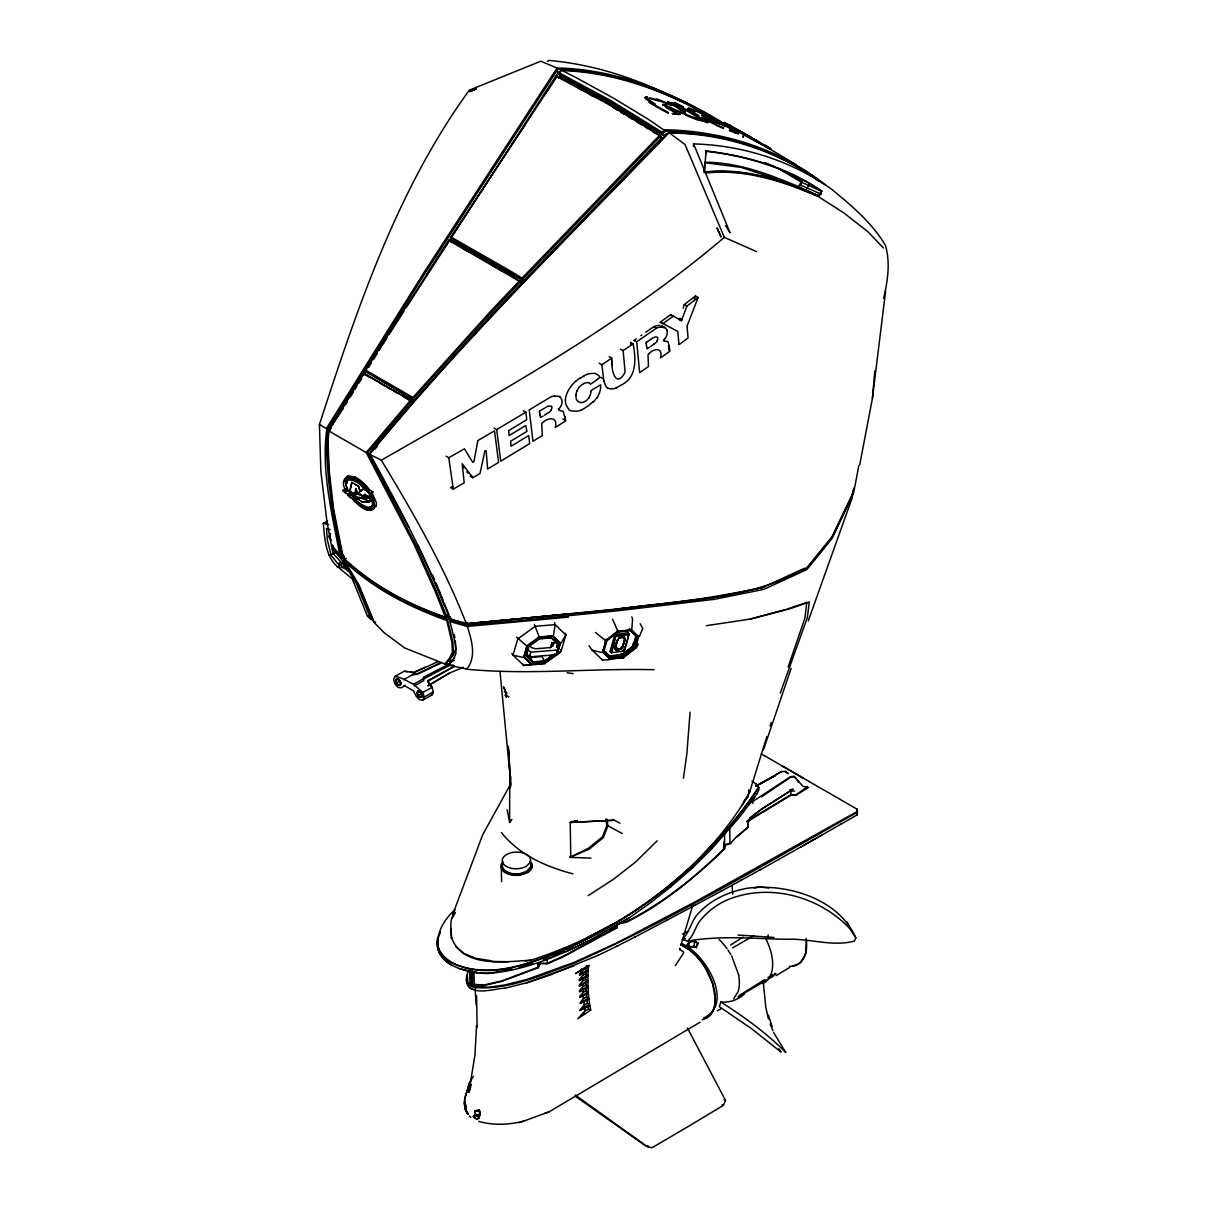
<?xml version="1.0" encoding="UTF-8"?>
<svg xmlns="http://www.w3.org/2000/svg" width="1208" height="1208" viewBox="0 0 1208 1208"><rect width="100%" height="100%" fill="white"/><g stroke="black" fill="none" stroke-linecap="round" stroke-linejoin="round"><path stroke-width="1.5" d="M582.588 977.891L582.558 981.032L579.206 985.23L587.888 980.82L587.918 976.185L585.82 975.943L585.789 979.386L587.888 980.82M789.821 789.655L792.629 789.473L761.176 809.405L749.881 818.043L747.752 822.784L747.737 826.574M413.317 672.947L437.779 661.697L436.179 662.407M427.828 681.327L454.57 666.333M747.707 827.133L747.737 823.041L750.062 817.922L761.493 809.164L793.112 789.02M327.579 521.086L323.291 523.306C324.71 538.572 325.345 555.695 337.394 566.779L339.614 567.503M587.934 975.249L585.865 973.784L585.971 970.492L588.1 970.824L587.934 975.249L579.236 979.673L582.634 975.415L582.739 972.425M840.889 824.218L857.333 814.796L856.804 809.028L856.865 812.365M857.333 814.796L857.348 809.315L809.043 781.47M565.389 400.226L565.48 398.716A17.063 13.726 -36.5 0 1 566.054 395.816L566.869 393.627A28.343 22.786 -36.6 0 1 576.156 380.852M476.541 1025.819L474.955 1054.916L468.9 1092.379L470.803 1087.125M509.791 771.338L509.595 822.512L507.179 809.753M730.78 843.109L724.996 845.328L724.558 849.043C695.053 877.446 663.237 903.871 626.363 922.263L618.149 923.924L616.895 924.89L616.941 927.91L563.909 956.479L547.451 963.803L540.384 963.652L538.209 967.729L501.864 981.364L483.729 985.547L474.397 984.777L472.615 985.683L472.464 971.066M510.259 787.858L510.803 776.714M690.07 712.176L686.884 753.49L683.456 778.133M467.194 975.143L467.964 982.255L472.615 985.683M706.106 150.985L704.279 172.502C743.101 168.063 781.274 179.871 816.502 195.183L818.677 196.104L820.927 194.05L821.848 191.015C787.601 167.625 747.012 155.666 706.106 150.985L705.714 153.839M586.409 965.615L588.583 966.219L588.16 969.903L579.462 974.327L582.89 969.767M475.167 1114.018L474.865 1111.028L475.137 1114.123L479.893 1115.528L479.365 1110.318C472.524 1108.974 474.125 1116.645 479.893 1115.528M328.108 438.61L328.621 430.833L364.016 373.091L412.925 402.083L370.554 451.747M464.385 1103.146L464.748 1097.891L470.546 1080.979M329.98 430.425L330.177 427.934L343.57 407.957M467.058 623.751L467.043 622.935M464.567 1100.337L468.946 1083.576L473.385 1076.358M631.814 629.111L632.584 618.798L631.784 616.911M562.898 418.919L565.525 420.399A4.243 3.413 -37.2 0 0 565.45 419.976L565.057 419.055M575.959 395.107L576.05 397.9A8.003 6.402 -37.4 0 0 581.939 402.641M693.437 146.44L693.619 143.933C742.588 145.126 791.859 160.86 831.844 189.399C851.806 205.813 871.98 222.801 885.373 245.239C890.568 262.71 887.654 280.966 883.637 298.361M821.848 191.015L818.435 195.545C782.603 179.886 743.811 167.429 704.249 171.974L705.064 162.204C736.94 162.34 767.563 173.559 796.631 185.821L818.677 196.104M859.719 464.823L872.418 398.429L885.585 291.128M872.418 398.429L874.788 370.886M508.341 746.544L509.036 755.438L508.055 746.257M669.202 350.109L668.568 345.503M370.252 497.454L370.871 493.483L372.638 491.686M369.633 497.379L369.15 497.213A10.555 5.814 80.7 0 0 368.787 497.152L365.163 497.122L368.168 497.092A18.362 9.785 87.2 0 1 368.591 497.122L368.727 497.137A10.555 5.814 80.7 0 1 369.104 497.213C370.161 498.602 374.571 485.344 371.973 495.884M767.76 938.571L768.152 934.856M467.647 1113.429L465.291 1109.578C464.536 1106.15 471.407 1121.235 465.956 1110.545M467.843 1113.247L468.1 1114.018M365.586 494.706L365.118 496.956L365.541 494.857M680.164 950.168L679.893 948.295M355.182 493.438C356.3 480.225 355.529 498.693 359.425 491.852M345.277 479.485L347.678 475.756L355.092 477.084M374.51 506.409C370.509 516.556 357.145 504.098 352.827 499.357C357.538 503.615 365.918 513.37 373.559 509.127C376.685 507.33 371.898 493.151 370.781 498.164C376.307 504.687 369.089 512.328 362.687 506.122M372.562 504.763C372.457 509.308 366.719 508.628 364.031 506.847M347.134 479.938L347.194 483.125M365.133 496.805L366.96 495.371M523.774 656.533L527.186 646.023L539.221 637.311L553.038 636.193L560.452 643.336L557.13 654.54L545.05 663.268L531.278 664.385L531.097 663.585M371.022 498.587L371.128 496.548L374.495 505.216M653.996 669.715C592.026 668.145 530.01 675.076 468.115 669.353L448.47 665.064L453.272 659.644L456.005 653.256L455.235 643.23L450.01 621.561L451.43 618.722M553.475 635.317L555.167 624.672L554.517 622.739M369.739 500.505C368.153 502.619 374.329 494.978 370.539 496.08M355.741 489.663L356.224 489.391M746.604 821.395L791.014 794.622L795.981 794.804L807.367 786.831M852.878 492.139L852.168 495.839L831.557 539.115L806.884 569.557L763.818 589.353L714.457 599.319L617.001 610.84L516.933 620.852L466.952 625.155L450.206 620.353M853.648 488.123L852.591 493.649L831.98 536.775L807.216 567.292M858.828 465.609L853.558 493.272L832.871 536.458L808.001 567.05C750.123 600.708 681.493 600.165 616.971 609.074M366.401 497.847L368.244 497.756A23.918 12.125 -86.3 0 1 368.697 497.771L370.192 498.149L372.034 496.473M355.046 493.679L352.736 493.091A7.656 4.424 60 0 1 352.298 492.849L349.912 491.037L351.664 482.369L358.61 486.386L360.075 491.173M697.454 109.415C654.57 87.127 606.582 69.717 557.824 69.188L425.276 272.917L327.428 429.172L326.22 448.123L328.546 480.029L332.004 508.055L340.867 555.906L331.536 546.001L327.006 522.052L320.875 471.649L319.441 424.476C357.145 308.568 397.024 189.596 469.338 90.147L540.776 61.215L557.024 68.01C612.788 68.977 667.767 89.83 714.985 118.746M349.958 490.78L351.936 482.536M468.9 1092.379L470.939 1084.255L469.67 1089.269M766.823 736.563L749.609 792.191L741.863 805.645M591.014 391.362L591.059 391.241A11.265 8.985 -38.2 0 0 590.878 392.041L590.803 392.57A13.484 10.721 -38.9 0 1 590.591 393.687A14.224 11.355 -38.6 0 1 588.643 398.127M624.234 636.978L625.049 639.077L623.917 643.804L621.108 649.149L615.657 649.813L615.008 647.745L616.563 642.248M623.071 651.308L624.279 650.81L629.111 634.14L628.024 632.735L614.842 634.713L610.1 651.323L611.203 652.728L623.766 651.188L622.452 650.176M628.779 635.015L628.024 632.735M616.518 642.354L619.085 637.824L621.909 636.842L624.521 637.19L624.611 641.357M617.53 640.029L615.34 647.669L616.005 649.421L618.239 649.723L622.467 646.884L624.642 639.274L623.932 637.205M605.087 642.671L606.084 639.168M637.975 636.314L635.046 648.047L623.388 657.167L610.115 658.783L603.003 651.973L606.205 640.693L617.862 631.588L617.379 630.803M603.834 651.459L606.914 640.723L617.937 632.116L630.425 630.606L637.129 637.024L634.23 647.745L623.177 656.382L610.599 657.922L602.988 649.874L609.738 656.035L622.105 654.51L632.962 646.023L635.952 635.514L629.323 629.172M624.415 641.282L622.86 646.778L620.987 648.998L615.702 649.647L614.313 647.397L616.76 647.73M624.566 646.658L623.66 651.233M627.586 636.057L628.432 633.052M627.888 638.443L624.279 650.81M602.988 649.874L609.693 656.306L622.211 654.781L633.188 646.189C637.16 634.275 639.621 638.126 630.531 630.576M634.638 647.835L637.779 635.997M617.197 640.044L614.932 647.865L615.657 649.813M467.028 1112.402L467.949 1114.108L465.035 1108.808M611.686 652.697L615.884 636.193L628.9 634.608M781.938 181.079L797.763 187.512L800.466 185.005L801.599 181.094L784.445 170.826M558.262 645.268L556.888 654.661L552.494 655.023L529.3 656.91L530.689 652.184L526.054 647.881M550.365 647.79L551.754 643.064L556.888 642.656M523.91 656.759L527.171 645.691L539.1 637.069L552.705 635.967L560.135 643.26L556.873 654.343L544.944 662.966L531.339 664.053L523.91 656.759L531.46 663.796M524.257 656.835L527.473 645.918M553.249 654.585L544.431 660.957L532.698 661.909L526.386 655.823L529.074 646.386L539.538 638.821L551.467 637.854L557.885 644.045L556.933 647.277M553.732 644.347L555.136 639.576M556.601 647.156L557.537 643.97L555.891 640.965M556.631 654.223L559.893 642.792M692.909 904.837L680.98 944.958M465.654 1108.642C463.434 1103.448 465.171 1099.506 465.11 1107.645C465.291 1112.296 462.966 1093.844 465.85 1105.939L465.593 1108.763L464.808 1101.907M770.085 726.008L771.172 722.49M451.852 918.533L455.295 912.538M338.874 567.503L339.961 564.619L342.06 563.487M687.231 325.647L698.103 297.515L695.476 295.99L684.317 304.537L683.124 308.236M698.103 297.515L686.944 306.062L681.403 320.664L670.651 314.669L660.263 322.143L662.89 323.668L673.279 316.194L670.651 314.669M465.08 1101.998L465.835 1108.627M744.355 993.927C738.179 999.967 729.406 1002.806 720.859 1001.976L719.319 1006.657L751.693 1028.793L781.063 1052.077L778.918 1048.74M763.471 749.821L791.119 668.417M852.289 497.515L808.243 620.927M376.262 505.79L373.076 508.674M556.797 76.617L557.009 76.013C592.645 94.964 629.715 113.567 661.878 137.637L523.411 281.177L452.124 240.014L450.433 238.052L556.797 76.617L607.745 103.979L660.761 135.915L522.415 279.607L523.411 281.177M694.464 940.624L688.998 941.772L687.216 944.867L690.961 947.419L696.306 946.679L698.149 943.146L694.464 940.624L694.087 946.815L689.164 947.48M468.93 970.326C465.171 976.124 464.869 987.163 472.856 989.412M788.145 666.997L804.875 618.224L806.793 602.505L786.74 609.194M613.951 645.419L616.005 649.421L620.791 648.877L622.543 646.793L624.702 639.153L624.053 637.386L621.773 636.646M444.287 603.29L448.727 614.328L446.265 617.696L442.868 616.578C407.051 603.924 373.348 585.925 345.186 560.195L343.072 558.489C333.514 516.511 325.752 473.249 328.772 430.063L364.016 373.091L365.858 374.903M695.476 295.99L694.389 298.92M474.82 1118.14L473.309 1116.403L476.752 1119.333L478.776 1118.2L479.41 1116.917L477.039 1116.147M474.442 1115.845L474.85 1115.105L479.425 1117.113M780.277 693.166L807.322 617.605L809.315 601.901L789.126 608.998L751.285 618.919L706.363 625.668M440.543 932.168C424.899 963.486 470.441 975.973 492.909 972.908M452.728 914.441L482.732 834.698L510.742 783.856M855.808 937.831L854.539 940.987C832.614 947.178 809.345 938.178 786.846 939.295C753.747 938.661 720.315 935.264 687.458 941.138L682.354 939.386C690.1 931.745 691.354 919.62 699.643 912.176C712.086 898.963 729.043 891.851 746.574 888.348C786.559 882.806 838.805 898.586 855.808 937.831L849.707 928.499L847.155 921.87M577.077 390.652L576.276 393.144A18.799 15.07 -37.1 0 0 575.974 395.107M422.498 695.491L419.72 697.242L417.183 692.894L418.164 691.036M575.159 1094.992L647.971 1147.147L652.26 1147.6L689.995 1125.463L723.396 1105.335L725.51 1100.428L687.412 1027.963M639.379 636.344L642.777 628.553L640.164 623.706M751.965 781.244L756.314 783.977L758.805 787.54C712.056 858.178 643.517 914.441 566.265 949.035C530.976 963.395 488.425 981.032 451.339 962.61C427.496 950.756 438.987 923.365 455.023 909.82M405.103 685.178L401.494 687.805L398.202 687.488L394.925 684L393.627 679.409L395.016 676.374L404.197 671.225L413.363 672.433L425.02 667.299M432.011 694.736L433.37 691.776M757.205 793.626L758.548 790.319M404.348 685.6L413.498 690.87L416.247 696.306L419.508 699.794L422.815 700.111L424.219 697.076L433.385 691.927L432.102 687.307L427.647 680.678L454.45 666.121M433.385 691.927L431.981 694.962L422.815 700.111M747.737 796.238L749.443 792.252L748.492 790.319M745.985 135.311L757.28 141.819L737.001 129.588L748.885 135.975M724.589 833.082L724.558 849.043M667.465 107.95L663.041 104.417L682.837 113.008M662.724 105.081L666.257 105.081M668.009 101.623L685.253 111.982L667.692 102.287L676.707 104.084L707.858 122.219L697.514 119.985L685.963 115.288M667.692 102.287L676.707 104.084M679.213 109.309L683.698 111.574L685.57 111.317M705.729 118.052L702.241 115.183L717.144 121.132M712.01 121.162L725.721 125.934L708.734 119.713M696.17 946.785L698.149 943.146M404.861 308.402L449.21 239.924L507.224 273.099L521.826 282.823L464.627 343.782L414.435 400.361L365.209 371.173L382.045 344.356M400.996 683.743L400.135 685.449L398.202 685.193L396.315 683.139L395.62 680.466L396.481 678.775L398.414 679.017L400.286 681.086L400.996 683.743L398.58 679.138L396.752 678.896L395.952 680.481L396.617 682.973L398.368 684.906L400.452 684.981M400.18 685.147L401.071 683.335M454.736 657.892L450.086 661.939L448.47 665.064L453.347 665.14M666.816 133.469L663.811 135.673L611.625 103.571L559.984 75.742L560.527 74.715M372.291 619.523L371.037 619.477L356.224 583.343L341.049 558.685L343.525 556.541M805.223 191.287L809.39 184.175M797.446 188.312L802.278 180.083M561.252 642.822L565.873 634.985L565.359 633.203M687.548 945.154L689.209 942.331L694.253 941.228L697.726 943.554M474.85 1115.105L473.762 1116.373M635.967 648.319L638.186 644.679L637.462 643.139M478.73 1118.08L479.349 1117.053M345.488 404.846L347.406 401.736M350.275 397.07L353.144 392.404M355.061 389.278L356.979 386.167M358.897 383.057L361.766 378.391M363.683 375.28L365.601 372.17M474.804 1115.256L473.853 1116.343M479.41 1116.917L477.794 1118.88M746.393 798.881L741.682 805.721C693.347 880.451 614.751 932.938 530.961 960.209C504.506 961.628 463.404 968.544 451.46 937.65M414.435 400.361L365.209 371.173L366.145 369.784M368.516 367.489L371.43 362.793M373.378 359.682L377.258 353.431M379.206 350.305L381.139 347.179M447.76 663.494L445.827 663.479L453.015 655.521L455.899 649.194L455.325 640.965M382.121 345.624L387.089 337.772M389.067 334.631L403.985 311.06M381.849 344.582L405.012 308.236M405.994 307.919L558.307 72.208L559.621 71.846M344.129 561.176L358.942 586.152L373.604 622.014L384.401 632.947L404.695 647.956L444.786 663.932L449.648 658.073L452.487 651.731L451.822 641.886L446.734 620.414C409.844 607.262 374.661 589.353 345.775 562.535L344.023 559.953L346.243 558.262M508.87 697.137C507.919 694.781 505.035 697.846 506.726 696.08L503.857 687.246M426.983 273.989L449.21 239.924L450.916 241.887M723.365 123.548L720.542 121.313C672.524 92.684 617.514 71.393 561.176 69.989L558.489 73.794L559.984 75.742M525.389 124.182L450.433 238.052L522.415 279.607L522.098 278.082L509.127 270.26L451.128 237.115M545.623 93.273L557.009 76.013L558.519 77.976M452.124 240.014L452.758 239.063M369.588 501.305L367.957 500.852M675.347 965.57L683.517 953.127L683.366 951.874L679.409 949.065M663.811 135.673C631.422 111.589 594.291 92.805 558.489 73.794L561.176 69.989L577.469 78.369L612.788 97.742L648.258 119.245L665.472 131.068C719.379 131.853 774.781 148.448 818.194 180.807M448.727 614.328L446.265 617.696L443.562 616.593C407.776 603.97 374.087 585.971 345.956 560.24L343.102 556.752L333.665 509.565L328.999 468.976L328.093 441.766M445.827 663.479L450.599 658.073L453.483 651.671L452.804 641.735L447.564 619.689L449.98 616.76L446.447 615.31M511.739 819.462L509.595 822.512L511.648 819.704M597.13 397.628L593.219 402.128M466.484 669.338C477.236 656.895 471.271 638.987 466.952 625.155M748.734 805.056L756.933 793.837M754.849 796.857L738.964 817.861L712.056 848.439M451.369 618.541L450.252 619.387L438.67 590.954L417.606 544.717M590.697 1010.054L588.492 1009.178L585.034 1010.87L577.786 1018.752L590.697 1010.054L589.791 1005.464C577.983 1009.979 574.57 1014.101 589.791 1005.464M458.98 621.712L450.765 619.357L449.874 618.315L450.554 617.424M470.244 970.069L470.259 984.324L471.981 983.161M586.665 996.902L583.449 998.533L580.142 1002.67L588.809 998.155L588.371 993.097L586.333 993.127L586.665 996.902L588.809 998.155M585.925 985.109L582.709 986.755L579.357 990.892L588.054 986.468L587.903 981.772L585.82 981.621L585.925 985.109L588.054 986.468M586.167 990.802L582.951 992.432L579.614 996.525L588.296 992.115L588.085 987.434L586.016 987.329L586.167 990.802L588.296 992.115M733.679 998.79L738.224 991.451A40.528 21.804 61.3 0 0 738.647 974.977M587.466 1003.274L584.234 1004.905L580.942 1008.861L589.625 1004.452L588.93 999.167L586.937 999.348L587.466 1003.274L589.625 1004.452M331.536 546.001L332.442 544.944M412.955 397.462L491.143 310.637L519.198 281.132L520.829 281.268L463.661 342.347L413.332 398.957L412.955 397.462L365.843 370.267M410.191 400.648L366.19 452.532L414.102 544.431L434.744 590.455L445.676 617.726L446.885 617.062L436.012 590.017L415.341 543.947L367.776 452.577L411.822 400.694L363.653 373.785M455.159 912.312C448.591 919.031 451.445 930.009 451.611 938.45M374.676 449.376L377.168 446.552M330.448 533.498L329.24 535.431L330.237 538.33M408.727 527.035L370.131 455.174L369.618 453.529L370.705 452.336C463.268 339.856 567.322 237.719 668.311 132.986C723.924 131.793 781.697 150.698 825.759 185.066M332.88 547.269L331.898 548.296L333.227 553.611L346.183 567.775M581.38 968.907L582.165 969.239L575.476 973.603L589.081 965.449L584.068 968.182L588.583 966.219M684.845 873.46L717.628 839.031M522.098 278.082L659.145 135.719M665.472 131.068L662.679 133.952L662.361 132.412L664.823 129.83C720.632 130.615 778.36 148.055 822.301 183.072M333.227 553.611L334.314 552.464M557.779 654.585L561.086 651.203L565.873 634.985L555.167 624.672L535.25 626.288L517.794 638.896L513.007 655.114L523.698 665.427L530.659 664.898M333.332 545.669L332.608 546.409L340.867 555.906L342.77 554.714M692.229 868.205L712.297 848.273M657.152 840.844L635.408 862.18L612.985 879.59L588.236 895.611M664.158 339.282L664.113 339.327A2.869 2.174 -42.6 0 0 663.645 339.841L663.705 340.792M687.458 941.138C693.467 936.185 695.023 927.955 699.326 921.659C708.054 910.334 720.33 901.817 733.92 897.423C774.373 884.06 820.745 897.876 849.707 928.499M341.049 558.685L331.898 548.296L333.529 546.831M745.14 799.47L747.737 797.023M744.204 800.496L748.084 796.842M581.003 973.754L579.402 975.249L588.1 970.824M344.808 488.742L342.981 490.478L346.379 493.483A6.312 3.654 60 0 0 346.756 493.71L352.691 494.495A6.478 3.488 63.2 0 1 353.189 494.691L357.628 497.605A4.681 2.476 63.8 0 0 358.066 497.756L358.444 497.832M370.781 493.423L363.336 489.059L360.105 491.46L362.053 489.814M355.077 477.054A21.2 8.214 47.3 0 1 359.848 479.984C374.042 490.69 369.059 496.503 357.976 481.735A21.2 8.214 47.3 0 0 353.204 478.761M367.398 500.958C365.677 500.55 373 503.072 370.01 499.719M349.369 493.106L347.511 494.797L348.281 495.627A14.33 9.649 49.8 0 0 348.614 495.975L351.875 498.33A6.085 3.428 68.2 0 0 352.328 498.496L353.34 498.632M367.564 501.033L368.938 501.939L370.841 500.278M648.756 354.004C653.452 348.312 663.585 346.862 660.414 358.036L669.911 351.196L669.247 346.469M582.588 977.589L579.221 980.594L587.918 976.185M558.926 408.606L558.745 408.772A3.156 2.537 -36.8 0 0 558.307 409.21L559.183 410.418M363.125 489.059L360.316 491.55M446.734 620.414L447.564 619.689C410.524 606.431 375.099 588.598 346.077 561.614L344.023 559.953L359.108 585.321L373.725 621.078M369.391 489.482L358.565 480.603M670.893 886.687L692.456 868.039M737.031 836.978L748.13 827.118L736.638 836.555L730.13 843.864M580.822 984.792L579.206 986.181L587.903 981.772M581.018 990.469L579.402 991.859L588.085 987.434M724.332 237.372C620.761 325.481 500.656 391.769 383.102 459.191L381.305 460.203L369.724 454.359L370.962 452.819C463.525 339.961 567.971 237.765 669.021 132.669L685.011 144.492L724.332 237.372L756.434 251.551M470.259 984.324L471.739 983.252L470.244 977.755M650.931 902.406L671.12 886.521M617.937 631.558L606.069 640.844L602.807 652.32L610.055 659.266L623.585 657.605L635.453 648.319L638.715 636.842L631.467 629.912L617.862 631.769M602.913 650.281L610.614 657.771L623.117 656.246L634.23 647.745M617.922 923.501L616.548 924.558L616.941 927.91M646.854 342.106L651.323 339.01M343.933 556.707L343.072 558.489L344.522 558.156M653.996 343.978L650.719 346.364M679.319 344.446L688.062 337.983L687.065 326.069M555.016 653.755L544.551 661.32L532.622 662.271L526.205 656.095M544.823 662.724L556.631 653.86M558.171 653.317L561.086 651.203L560.512 649.632M649.481 347.255L647.428 348.614M797.763 187.512L800.859 184.884L801.599 181.094M597.522 379.372L592.871 382.528M651.142 902.255L629.428 917.733L610.418 929.103M395.016 676.374C402.038 677.582 407.066 681.07 413.468 684.317L422.906 692.471L424.219 697.076M659.946 325.375L658.073 325.496A14.224 10.661 -41.3 0 0 653.739 326.704L645.782 332.215M660.701 327.006A14.224 10.661 -41.3 0 0 656.367 328.214L636.707 341.788L639.651 372.698L648.454 366.522L648.016 354.774A5.3 4.062 -41.8 0 1 648.756 354.004M628.704 633.838L615.521 635.816L611.278 652.395M616.518 635.77L614.842 634.713M640.874 335.613L641.795 334.978M636.178 338.844L634.125 340.747M580.217 378.331L583.117 376.428A39.169 30.487 -37.4 0 1 584.204 375.794M630.5 342.332L633.128 343.857L623.132 350.592L625.049 371.43A6.297 4.907 -40.7 0 1 624.732 372.91C616.095 388.266 611.067 370.781 612.139 361.539M540.172 410.69L548.085 406.114L551.558 406.266A1.903 1.54 -36.3 0 1 551.92 406.9L551.769 408.455A7.323 5.904 -36.3 0 1 551.059 410.041M592.69 382.634L591.935 383.132A6.1 4.862 -38.5 0 1 590.788 383.797M609.164 356.632L611.792 358.142L601.841 364.695L603.924 381.184M761.599 796.842L790.802 777.091L794.29 776.744L802.882 786.257L807.639 787.374M776.215 975.611L789.609 967.442M352.812 579.357L339.614 568.349L338.602 563.457L340.399 562.294M544.461 415.19L547.949 412.94A11.597 9.483 -36.2 0 0 551.331 410.237M547.36 61.397L548.945 60.4C594.88 64.537 639.893 79.381 680.557 100.943M542.996 416.111L540.55 417.379L539.931 415.039M696.306 946.679L690.931 947.268L687.292 944.928M808.56 787.374L795.755 795.423L791.134 795.106L747.057 821.848M730.629 944.943L743.162 937.106M652.35 338.346L655.416 336.836L657.484 337.243A1.903 1.45 -42 0 1 657.816 337.847L657.635 339.388A7.565 5.768 -42 0 1 656.941 340.973M427.964 685.812L449.421 673.158M428.1 685.736L448.727 673.445L463.208 667.254M739.341 995.407L764.89 979.537M768.077 977.559L772.878 974.584M620.232 922.685L626.137 921.855C662.513 903.418 694.54 877.823 723.486 849.269L724.136 841.599M341.29 555.62L342.362 554.97M496.684 429.595L500.746 461.139L529.678 443.608L528.681 435.544L510.999 446.265L510.697 441.207L526.99 431.362L525.707 425.563L509.112 435.559L508.704 430.592L526.748 419.735L525.857 412.2L496.684 429.595L494.072 428.07M399.35 681.433L396.617 682.973M421.773 697.182L419.569 697.544L417.651 695.566L420.837 693.769M700.096 1022.195L549.081 1111.843L544.687 1113.459M629.625 917.582L587.737 941.304L566.159 951.662M470.607 475.967L471.603 475.378M470.199 476.194L472.826 477.719L479.999 473.476L484.982 450.69L486.19 450.871L487.594 468.991L498.602 462.422L494.525 430.848L477.809 440.588L473.944 461.683L472.751 462.377L464.431 448.817L448.772 457.741L446.145 456.231M737.892 996.887L772.909 976.411L775.959 973.572L774.464 973.588M798.11 782.422L799.047 781.878M451.158 487.322L452.577 486.507M450.675 487.609L453.302 489.119L464.174 482.792L462.196 463.736L472.826 477.719M732.712 947.842L753.807 935.596M856.744 811.761L695.083 901.863L616.609 943.04L573.951 962.474L526.582 979.522L504.461 985.018L488.213 987.283L472.147 985.894L471.935 971.036M857.287 812.305C764.105 864.626 671.844 919.409 574.253 963.154C542.709 974.599 510.108 989.775 475.831 987.691C472.645 987.117 469.187 985.909 467.526 982.889M822.527 834.683L778.662 859.492M841.236 824.007L800.391 847.291M421.728 692.984L417.606 691.082L416.836 692.894L417.651 695.566M775.536 774.977L778.45 773.316M778.752 773.165L781.712 771.504M412.456 674.819L416.941 674.426L440.603 663.328M401.267 683.396L398.368 684.906M417.183 692.894L419.931 691.399M398.7 679.002L395.952 680.481M403.653 679.757L413.8 673.928L417.53 673.656L441.041 662.513M413.468 684.317L422.77 679.092L423.646 677.175L449.436 663.887M414.314 685.918L423.6 680.693L424.204 678.624L449.92 665.246M422.906 692.471L432.071 687.322L428.764 683.819M419.931 691.142L417.892 691.202M756.102 785.849L781.395 771.655L785.593 771.338L788.386 773.558M760.24 869.775L779.054 859.265M467.919 1114.229L465.306 1108.778M741.108 880.285L760.663 869.534M721.297 891.126L741.486 880.058M755.876 786.212L775.476 775.551L756.087 785.985M695.174 905.185L721.674 890.915M587.481 937.514L612.531 924.211M666.484 920.451L695.582 904.943M634.97 937.015L666.922 920.194M348.417 477.93L351.996 477.432A18.89 7.308 47 0 1 362.883 483.653M616.669 946.377L635.348 936.804M582.875 970.069L586.106 968.423L588.16 969.903M582.634 975.415L585.865 973.784M582.558 981.032L585.789 979.386M588.371 993.097L579.674 997.506L583.117 994.773L583.449 998.533M588.93 999.167L580.248 1003.576L583.721 1000.994L584.234 1004.905M717.205 1010.749L720.919 1008.937M597.93 955.452L617.001 946.181M587.918 941.168C557.975 956.056 526.507 969.526 492.924 972.984M724.709 844.951L729.934 843.426L729.783 828.356M616.291 387.708L618.39 386.666A29.46 23.586 -41.1 0 0 621.108 385.095C637.235 377.666 635.921 358.504 633.128 343.857M450.086 661.939L451.883 661.108M804.619 568.198L762.052 587.737L713.052 597.613L615.808 609.134L517.688 618.964M682.46 933.98L688.605 931.172M330.328 534.842L329.558 536.005L330.554 538.647M538.209 967.729L538.783 964.482L540.202 963.199L547.375 963.335L563.698 956.056L616.593 927.049M551.935 956.66L564.831 950.968M568.062 949.533L572.894 947.404M365.118 497.092L366.386 496.548M598.247 955.271L550.395 974.916L526.643 982.859M574.298 965.63L526.869 982.708L504.521 988.355M334.827 553.128L328.682 555.469M576.941 820.64L573.845 821.833L577.333 820.534M581.259 410.116L580.852 410.267A19.645 15.9 -38.8 0 1 576.835 411.264L571.037 410.871A9.906 7.973 -37.9 0 1 568.726 409.467L565.993 404.68A21.85 17.576 -36.6 0 1 565.404 400.226M702.331 1019.779L706.846 1018.117L710.546 1015.037A43.08 24.251 59.2 0 0 715.287 998.684L712.735 984.067L705.925 968.997A42.975 24.251 59 0 0 690.191 950.454M478.67 1121.326C493.121 1125.584 508.946 1124.875 523.336 1121.235M519.485 1122.64L549.081 1111.843M618.949 637.628L621.984 636.842M527.292 965.116L532.758 963.244M545.004 959.167L550.501 957.265M575.506 820.776L570.221 822.467L570.735 855.204L569.965 857.363L590.984 858.148M477.839 1118.729L476.767 1119.197L473.264 1116.554M800.466 185.005L820.927 194.05M703.539 1018.102C735.294 1003.667 704.506 952.176 681.403 943.554M356.889 492.003L355.665 491.867M754.215 888.001L758.926 886.823M512.343 969.209L487.956 973.497M518.927 967.442L525.616 965.585M749.7 619.145L784.974 609.663M682.354 939.386L685.555 938.646M589.111 373.665L594.91 373.302L598.639 375.401A6.765 5.33 -38.9 0 1 599.108 376.02L599.425 377.077M764.619 587.118C667.284 607.866 567.458 613.151 468.689 623.811L450.252 619.387M559.5 410.358L563.124 411.339L564.483 415.718M474.714 1111.103L479.365 1110.318L479.833 1115.392L477.447 1114.773M476.949 1110.801L479.365 1110.318L479.938 1113.927M341.456 567.141L346.998 566.069M342.332 567.836L346.001 567.141M339.614 568.349L340.49 568.183M337.394 566.779L338.21 566.658M504.672 988.22C493.785 988.537 467.874 998.095 466.469 979.326M610.1 651.323L611.157 651.565M616.805 650.87L619.629 650.523M525.284 960.934L530.795 960.269M472.117 985.23L474.593 984.354L483.895 985.079L501.728 980.911L537.877 967.366L537.802 963.365M568.515 613.89L466.379 623.856L463.691 623.101M660.701 327.006L664.793 327.172L666.982 329.935M568.56 617.137L467.149 626.439L450.01 621.561M465.714 622.316L467.904 623.449L515.861 619.145M530.689 652.184L558.292 649.949M557.885 644.045L551.226 637.884L539.372 638.594M527.05 655.823L530.463 655.551M525.254 652.637L530.297 657.499L542.03 656.563L544.431 660.957M531.218 663.826L544.868 662.709M554.683 396.058L554.095 396.103A14.164 11.295 -35.7 0 0 551.271 396.662L529.195 409.889L532.985 441.298L542.392 435.484L541.712 423.6A5.451 4.409 -35.9 0 1 542.528 422.83C547.481 417.349 558.428 416.186 555.212 427.496L565.404 421.048L565.087 419.251M344.793 490.765L342.981 490.463L348.599 490.841A7.112 3.896 62.4 0 1 348.946 490.976L349.384 491.188M358.066 497.756L363.789 498.074A4.575 0.906 35.5 0 1 364.333 498.33L364.725 498.557M346.5 490.78L346.923 490.75A21.246 9.377 -67.1 0 1 347.376 490.735L349.369 491.233M360.105 497.832L362.264 497.756M368.969 501.984L362.793 502.12L363.608 502.181M354.352 494.268L354.714 494.329A15.16 4.304 33 0 0 355.318 494.389L358.202 494.238M360.769 494.601L360.316 494.344A3.669 0.951 19.1 0 1 359.924 494.117L359.848 494.057A8.109 4.681 60 0 1 360.497 494.419L363.11 496.065M364.922 502.135L364.061 502.166M668.311 132.986C721.478 133.001 775.355 150.034 818.903 180.672M359.893 497.847L358.67 497.862M357.477 497.998L363.231 498.557M545.11 663.736L523.698 665.427L522.641 664.053M366.145 502.045L367.806 501.984M705.517 162.763L741.44 167.429L778.586 179.72M589.096 645.706L591.678 649.662L602.505 660.051L609.496 659.719M346.047 490.765L345.186 490.78M357.462 494.299L360.256 494.706A6.765 3.911 60 0 1 360.769 494.993L361.66 495.673M350.214 477.689L352.192 477.749M348.946 494.329L348.312 494.283M560.618 70.532C612.35 71.846 663.403 90.087 708.175 115.424M371.732 506.847L369.708 506.771M612.592 820.353L570.221 822.467L613.498 820.262M705.578 173.001C744.808 168.697 783.192 181.321 818.692 196.813L843.712 212.834L867.963 231.8L883.441 248.018M350.109 495.084L355.092 496.322M350.486 495.069L352.389 495.069M454.208 660.504L447.594 660.67L452.577 661.561M368.893 496.111L366.658 495.914M362.279 501.969L361.132 501.365A5.436 3.624 61.2 0 1 360.784 501.109L356.979 498.723L352.781 498.572M349.822 493.604L350.139 493.936A14.33 9.649 49.8 0 0 350.471 494.268L352.162 494.359M368.621 498.36L364.559 497.575M543.464 959.801L544.853 959.786A2.688 1.586 -1.1 0 0 546.756 958.639M355.605 498.557L353.491 498.632M369.678 500.293L370.826 500.293M758.443 886.808L768.862 887.986M347.783 495.114L348.946 495.084A23.148 12.02 -89.2 0 0 349.399 495.114L350.29 495.129M360.105 498.678L358.64 498.526M664.113 341.034L667.918 341.592L669.232 346.349M444.786 663.932L450.071 663.962M323.291 523.306L328.651 524.499M407.745 671.633L404.408 671.316M491.626 961.447L508.145 961.704M794.638 791.074L790.712 790.998L791.014 794.622M327.428 429.172L319.441 424.476M373.604 622.014L375.552 622.075M352.751 580.157L367.398 615.959L368.697 616.005M349.912 495.084L348.417 494.978M738.118 935.037L774.026 937.438M480.256 973.15L487.956 973.437M358.232 493.589L359.244 493.8M616.005 649.421L615.536 647.73L617.711 640.119L619.266 637.975L624.008 637.567M355.318 494.344L354.548 494.253M358.414 494.283L360.739 495.038M354.004 499.1L352.781 499.025L357.024 502.06M410.388 672.267L413.317 672.479M465.941 1110.182L466.348 1111.269M647.533 96.897L646.416 96.836A16.217 2.431 22.8 0 0 645.857 96.882A13.439 2.023 22.9 0 0 645.646 97.939L655.234 104.039M647.216 97.561L646.099 97.501A16.217 2.431 22.8 0 0 645.54 97.546A13.439 2.023 22.9 0 0 645.314 98.603L654.917 104.703M356.949 492.637L355.363 492.245M573.211 673.641L567.126 672.765M352.585 493.03L354.352 493.664M363.397 498.602L364.106 498.768A4.002 2.22 62 0 1 364.514 498.949L364.665 499.025A14.556 8.396 60 0 1 365.088 499.221L364.816 499.115M372.004 508.719L368.093 507.783M346.107 489.044L344.899 488.847M371.309 499.659L369.995 499.236M369.437 501.35L368.304 501.003M648.394 1146.045L645.419 1145.667L575.808 1096.532M621.516 657.726L623.6 657.998M614.6 647.171L616.835 647.488M491.611 960.828L476.058 958.367L464.099 953.701L455.96 946.755M356.315 498.587L357.9 499.131A11.718 6.765 60 0 1 358.383 499.387M478.006 972.833L459.04 968.514M473.793 972.032L480.165 973.074M370.614 495.461L371.324 495.627A3.76 2.159 67.1 0 1 371.611 495.733M363.699 498.617L360.754 497.998M354.035 499.1L362.657 506.197M330.282 535.431L328.787 537.001L331.43 540.505M592.328 650.297L601.931 652.486M522.898 657.409L513.007 655.114L511.799 653.588M349.58 491.294A6.81 3.941 60 0 1 349.973 491.535L352.978 493.71A6.115 3.413 61.6 0 0 353.687 494.042L354.367 494.223M683.698 111.574L685.253 111.982M572.894 873.837C546.046 866.831 519.002 854.796 501.396 832.554M707.858 122.219L686.28 114.624M656.85 98.935L671.92 104.975M656.518 99.6L671.588 105.64M330.041 529.572L326.507 528.47L327.368 540.036L331.098 555.227L338.029 563.955L339.961 564.619M353.189 495.22L353.763 495.446A5.028 2.899 60 0 1 354.216 495.703L354.548 495.899M691.399 108.947L695.959 110.577M691.082 109.611L695.627 111.242M647.02 348.674L646.446 345.231M353.325 478.036L357.175 479.757M701.908 115.847L716.767 121.782M661.939 325.571L664.219 327.972M358.987 497.092L360.437 497.817M352.661 494.495L354.442 495.431M712.267 120.468L709.202 119.124M736.049 132.397L729.662 129.905M735.732 133.061L729.33 130.57M358.202 498.391L354.684 496.035M449.935 617.258L446.22 615.763M698.435 111.544L704.717 114.201M698.103 112.208L704.4 114.866M765.162 162.718L775.159 166.915M364.121 498.723L366.915 500.595M357.659 497.62L355.273 496.035M353.219 478.791C344.416 472.449 340.233 484.287 346.228 490.176C349.656 489.814 341.607 480.497 347.859 478.73C363.608 474.412 389.127 522.098 359.018 502.89A18.799 7.414 47.6 0 1 354.82 498.904C334.797 476.707 352.57 473.974 367.443 491.143M705.457 151.045L706 151.287C746.031 155.606 789.202 168.803 820.685 190.894L801.614 182.302L776.82 167.61M665.94 105.745L682.52 113.673M361.902 501.818L361.117 501.365A4.213 2.567 57.3 0 1 360.769 501.124M681.252 945.003L690.176 950.485M474.714 1115.256L476.979 1116.313M716.812 121.797L721.085 124.092M717.19 121.162L720.074 122.672M679.545 108.645L684.015 110.91M600.769 384.763L592.841 389.414A6.085 4.847 -38.6 0 0 590.833 391.075M736.684 130.253L748.431 136.564M559.259 72.873L610.599 100.475L662.361 132.412M660.263 322.143L677.839 331.445L678.956 344.522M730.025 125.315L724.075 122.431L730.07 126.206M729.692 125.979L723.713 123.141L729.753 126.87M676.389 104.749L707.541 122.884M556.677 71.106L560.572 73.144M608.877 826.302L622.256 833.52M769.269 147.784L750.832 137.954M762.188 144.764L738.435 131.898M366.794 497.001L367.927 497.817M448.893 240.543L519.198 281.132M619.931 823.222L613.015 819.447M411.686 401.418L412.925 402.083M366.19 452.532L328.621 430.833M355.726 478.745L358.519 480.361M764.679 145.262L770.885 148.72L769.662 147.995M764.362 145.926L770.553 149.384L769.33 148.66M732.154 126.447L762.49 143.978M731.837 127.112L736.503 129.709M720.361 122.823L723.864 124.847M578.345 88.29L581.501 90.026M589.398 94.36L592.554 96.096M360.966 495.129L362.627 496.473A5.542 1.706 44.5 0 0 363.382 496.971L363.865 497.273A5.043 1.933 46.8 0 0 364.605 497.651M367.67 500.656L364.922 498.693M745.502 135.039L738.752 131.234M700.64 111.181L703.811 112.963M724.196 124.182L721.085 122.461A18.467 0.951 27.8 0 0 717.763 120.679L714.819 119.109A14.481 0.8 27.8 0 0 711.874 117.614M768.666 148.342L757.854 142.136M720.768 123.065L721.674 123.578M711.376 117.236L714.562 119.048M702.256 117.085L705.955 119.154A17.546 1.51 27.2 0 0 707.737 120.12M701.939 117.75L705.623 119.818A17.546 1.51 27.2 0 0 707.42 120.785M366.673 497.379L367.851 498.134M737.333 130.177L747.525 136.111M702.241 115.183L706.061 117.387M462.604 248.38L468.991 252.019M724.136 1099.642L725.51 1100.428M749.02 136.051L758.005 142.091L748.688 136.715M387.662 387.647L390.833 389.459M394.004 391.271L397.175 393.083M354.956 484.197L358.519 486.265L360.029 491.263M722.127 1104.61L723.396 1105.335M757.612 141.004L737.001 129.588M403.548 396.752L410.056 400.482M684.317 304.537L686.944 306.062M679.772 318.293L682.399 319.803M678.775 319.138L681.403 320.664M653.724 326.673L656.352 328.183M634.094 340.279L636.707 341.788M620.504 349.082L623.132 350.592M599.213 363.185L601.841 364.695M600.663 377.304L603.275 378.829M523.23 410.69L525.857 412.2M368.168 489.104L372.789 491.777M350.154 491.218L350.803 491.716M349.278 496.609L351.12 497.938M764.181 755.544L809.42 781.667M752.056 801.689L752.826 802.535M504.249 691.565L507.164 693.241M509.021 753.671L509.293 755.362M722.686 124.152L722.943 124.303A43.518 2.658 27.6 0 1 731.233 129.271M761.266 753.867L764.407 755.664M781.667 765.661L803.365 778.194M723.064 124.364L725.721 125.934M520.331 281.962L521.826 282.823M366.854 375.522L370.086 377.409M722.852 125.103L725.404 126.598M492.758 265.684L495.884 267.512M499.01 269.339L502.135 271.151M379.72 383.012L384.491 385.79M748.462 136.67L749.398 137.214M503.615 687.005L506.016 692.456M694.645 112.676L691.067 110.487A17.486 1.344 26.5 0 1 690.357 110.034M694.313 113.341L690.734 111.151A17.486 1.344 26.5 0 1 690.04 110.698M752.252 801.78L790.606 776.638L794.185 776.291L799.213 782.18M667.798 107.285L663.041 104.417M766.551 147.044L796.268 164.786M732.879 129.18L735.944 131.053M732.546 129.845L735.612 131.717M613.105 107.572L617.877 110.457M621.063 112.374L624.234 114.292M629.006 117.191L632.192 119.109M636.948 121.993L641.72 124.877M720.859 1001.976C743.901 1016.774 766.582 1033.021 785.804 1052.561L773.633 1032.493M328.319 426.877L331.173 428.614M583.464 1012.923L584.294 1013.421M659.961 136.428L661.878 137.637M362.702 496.095C368.229 490.886 363.714 498.224 361.705 495.265M644.906 126.81L647.911 128.727M652.441 131.612L655.446 133.544M716.253 119.592L722.988 124.137M338.602 563.457L348.327 571.369M361.298 505.276L358.474 503.207M696.669 947.842L694.283 946.136L688.832 946.876L688.998 941.772M737.212 132.774L737.846 133.257A14.964 0.861 27.7 0 1 738.239 133.756M350.501 491.943L351.271 492.532M352.223 493.257L353.446 494.827M362.657 496.428L364.106 497.349A5.708 2.189 46.9 0 0 364.861 497.681M345.473 492.879L343.102 490.599M451.611 965.222C443.155 960.149 435.997 951.481 437.568 941.017M345.714 493.045L345.594 492.97A4.394 2.446 54.7 0 0 345.986 493.196M605.329 640.512L595.65 632.494M738.179 132.593L737.544 132.11A18.452 1.042 27.9 0 0 736.125 131.143M526.356 645.646L516.646 637.16M560.089 396.979L559.259 396.435A14.466 11.506 -35.4 0 0 554.668 396.239M785.185 771.489L787.827 773.588M371.037 619.477L367.398 615.959M589.67 383.389L589.851 383.54A1.721 1.359 -38.4 0 0 590.727 383.918M469.323 1116.026L470.833 1117.4M362.853 483.713L369.437 490.916M524.665 652.607L529.3 656.91M638.262 636.782L630.651 629.172M629.504 629.141L637.764 636.842M603.351 651.671L610.297 658.33L623.253 656.744L634.562 647.261M523.879 657.243L531.278 664.385M346.062 490.071L344.944 488.908M559.848 643.305L552.645 636.344L538.979 636.842M602.505 660.051L601.312 658.722M348.161 495.522L349.097 496.443M332.668 547.632L341.577 557.719M342.574 554.699L343.978 556.254M749.624 792.116L748.658 790.168M474.397 984.777L473.898 972.002M463.238 467.028L463.902 467.904M466.892 471.83L467.889 473.143M756.102 783.856L758.548 787.359C711.708 857.876 643.396 914.214 566.114 948.733C532.924 962.187 495.008 978.027 459.115 965.705C447.504 961.719 435.529 951.647 437.462 938.103M557.824 69.188L557.024 68.01L424.159 272.193L327.051 427.466C320.694 469.791 332.094 513.944 339.992 555.74M725.525 225.473L730.055 232.767L693.619 143.933M623.117 656.246L622.211 654.781M370.524 492.471L373.121 497.016M610.614 657.771L609.693 656.306M609.632 657.998L623.147 656.774L621.093 653.452M633.188 646.189L634.094 647.639M727.926 950.032L730.749 954.516M615.461 634.275L616.14 635.378M606.205 640.693L605.721 639.908M603.003 651.973L602.52 651.188M606.174 639.515L606.914 640.723M635.046 648.047L632.584 644.075M621.652 654.374L623.388 657.167M610.523 651.64L611.203 652.728M631.135 629.957L617.62 631.195L605.963 640.3L602.762 651.58L609.874 658.39L607.654 654.827M629.67 629.398L630.425 630.606M617.167 630.923L617.907 632.131M605.993 652.169L610.115 658.783M381.305 460.203C413.181 512.796 444.076 566.386 466.379 623.856M612.547 619.266L617.711 630.833M505.352 695.038L506.303 696.744M530.297 657.499L532.698 661.909M524.755 652.803L526.386 655.823M505.171 695.083L506.122 696.865L505.835 692.35M529.784 644.846L531.158 647.458L535.642 648.771L542.966 648.183L550.289 647.579L553.113 645.691L551.754 643.064M372.864 496.911L372.955 494.812L376.216 502.211A21.397 8.532 46.5 0 1 376.292 505.805M470.637 980.277L471.769 982.542M534.344 624.37L539.025 636.495M731.701 956.011L738.692 974.992M540.384 963.652L540.187 962.685M432.494 574.872L434.548 579.598M435.907 582.769L437.96 587.511M770.206 1024.006L772.954 1030.786M444.695 605.993C423.917 553.173 396.783 503.223 369.618 453.529M438.579 589.066L442.974 599.999M622.664 635.136L623.313 636.903M373.725 498.451L374.193 499.81M768.409 1015.249L772.169 1026.649M356.3 489.572L357.372 492.955M768.454 1018.948L765.781 1007.2L763.139 980.79M454.178 634.608L454.872 637.749M587.828 1005.675L588.492 1009.178M470.622 984.369L470.184 969.752M565.525 420.444L564.544 416.096M564.936 417.122L564.846 417.938M565.087 418.074L564.831 416.488M605.782 819.069L606.854 825.608L602.505 836.766L588.598 848.137L569.965 857.363L589.202 849.133L603.321 837.612L608.001 825.744L606.899 819.024M509.927 773.12L508.764 753.747L509.036 755.438M372.547 503.781L372.381 502.634A18.633 7.218 47.9 0 0 370.962 498.617M345.292 480.678L345.488 482.007M668.9 348.1L669.156 349.656A4.364 3.307 -43.5 0 1 669.217 350.078M448.772 457.741L453.302 489.119M668.855 347.859L668.658 346.243M806.476 939.733L805.57 954.26L800.662 962.187A43.715 24.402 55.7 0 1 792.856 965.72M584.596 1007.321L585.034 1010.87M499.976 671.346L509.655 771.459M539.78 413.695L539.599 411.913M806.068 938.42C807.624 947.872 806.37 960.149 796.842 964.996A44.062 25.247 60.5 0 1 789.383 966.355M539.795 413.846L539.916 414.918M752.675 803.426L752.493 801.433M611.792 358.142L612.275 365.601L611.837 361.358M427.828 680.859L427.979 682.429M630.591 343.344L630.682 344.356M475.121 988.839L476.179 1004.996M646.446 345.095L646.31 343.389M450.675 928.529L451.475 938.254M732.108 885.253L732.667 894.131M508.764 753.747L510.757 785.97M582.8 989.276L582.951 992.432M582.709 986.755L582.603 983.584M758.851 790.032L758.805 787.54M547.375 963.335L547.299 959.333M476.616 995.89L477.1 1027.208M501.35 869.08L501.592 881.704M556.873 651.55L556.888 654.661M501.697 863.66L501.697 868.341L505.684 872.357A15.342 9.045 -1.1 0 0 524.197 873.565A15.342 9.045 -1.1 0 0 531.339 863.297M765.253 146.002A92.035 4.802 23.9 0 1 767.306 147.119M728.801 125.285A95.643 8.033 35.1 0 1 730.916 126.387M733.89 129.528A47.263 0.997 29.2 0 1 724.634 124.122M765.57 145.338A92.035 4.802 23.9 0 1 767.624 146.455M729.134 124.62A95.643 8.033 35.1 0 1 731.233 125.723M734.207 128.863A47.263 0.997 29.2 0 1 724.951 123.458M737.997 133.62A22.771 1.193 26.6 0 1 734.464 132.367M735.793 131.808A18.452 1.042 27.9 0 1 737.348 132.85M720.663 123.08A18.467 0.951 27.8 0 0 717.431 121.344L714.487 119.773A14.481 0.8 27.8 0 0 711.542 118.278M705.653 115.651A22.741 1.389 27.9 0 1 712.327 118.867M694.962 110.698A113.446 16.263 33.2 0 1 697.424 111.649M688.062 108.947A23.692 2.023 27.4 0 1 690.161 109.082M689.859 110.623A15.961 1.268 26.2 0 1 688.198 109.022M698.556 116.3A46.357 2.537 27.9 0 1 690.523 111.559M714.834 124.439A16.127 1.374 27.2 0 1 707.616 120.785M723.305 128.365A23.511 2.099 27.1 0 1 715.8 125.194M742.678 136.64A84.62 4.002 24.8 0 1 743.222 137.425M707.918 119.486A12.397 1.012 27 0 1 704.747 117.644M738.314 132.956A22.771 1.193 26.6 0 1 734.781 131.702M738.194 132.593A14.964 0.861 27.7 0 1 738.571 133.091M723.184 123.805A43.518 2.658 27.6 0 1 731.565 128.622M705.985 114.987A22.741 1.389 27.9 0 1 712.66 118.203M695.295 110.034A113.446 16.263 33.2 0 1 697.741 110.985M688.379 108.282A23.692 2.023 27.4 0 1 690.478 108.418M690.176 109.958A15.961 1.268 26.2 0 1 688.53 108.358M698.873 115.636A46.357 2.537 27.9 0 1 690.855 110.894M715.166 123.775A16.127 1.374 27.2 0 1 707.933 120.12M723.637 127.701A23.511 2.099 27.1 0 1 716.117 124.53M743.011 135.975A84.62 4.002 24.8 0 1 743.554 136.761M708.25 118.822A12.397 1.012 27 0 1 705.064 116.98M678.624 114.654A65.836 4.832 27.7 0 1 666.167 107.421M668.13 113.25A73.96 6.07 26.8 0 1 649.028 102.393M674.623 103.329A97.033 30.351 21.9 0 1 683.094 107.497M649.028 98.528A36.044 5.3 23.4 0 1 658.405 100.898M685.812 114.851A20.929 2.265 25.4 0 1 682.807 113.446M678.956 113.99A65.836 4.832 27.7 0 1 666.499 106.757M686.129 114.186A20.929 2.265 25.4 0 1 683.124 112.782M674.955 102.665A97.033 30.351 21.9 0 1 683.426 106.832M649.36 97.863A36.044 5.3 23.4 0 1 658.737 100.234M668.462 112.586A73.96 6.07 26.8 0 1 649.345 101.729M355.394 493.166A6.282 3.624 60 0 1 355.937 493.483M719.092 939.552A40.513 24.341 60.2 0 1 726.944 948.567M765.359 937.891A42.34 23.903 58.9 0 1 763.094 983.327M707.133 1016.819A42.099 23.767 58.9 0 0 714.607 990.953L712.78 983.599A41.978 23.511 58.9 0 0 701.516 962.081L696.337 955.951A42.038 23.752 59 0 0 680.557 944.641M530.131 861.304A15.689 9.256 -1.1 0 1 527.639 872.523L520.603 875.015A15.689 9.256 -1.1 0 1 504.129 871.919A15.689 9.256 -1.1 0 1 502.966 861.681M530.599 863.418A14.556 8.592 -1.1 0 1 516.541 874.411A14.556 8.592 -1.1 0 1 502.468 863.78M502.815 863.509A14.209 8.38 -1.1 0 0 520.195 873.565L526.537 871.315L530.221 867.525A14.209 8.38 -1.1 0 0 530.282 863.161M539.312 411.973A2.28 1.842 -35.6 0 1 539.916 410.509M560.029 397.039A9.724 7.807 -36.8 0 1 559.244 408.561M599.787 377.274A5.647 4.455 -38.9 0 1 597.477 379.252M583.721 383.661A6.282 4.983 -38.3 0 1 589.61 383.147M577.182 390.667A12.352 9.77 -37.8 0 1 583.675 383.555M582.392 402.339A6.176 4.953 -38.5 0 0 584.702 401.554L585.306 401.192A10.646 8.547 -38.5 0 0 587.058 399.893A7.761 6.221 -38.5 0 0 588.613 398.127M600.814 385.85A28.282 22.303 -39.9 0 1 597.326 397.689M592.856 401.796A34.368 27.678 -38.9 0 1 581.29 409.98M576.201 380.867A58.815 46.1 -37.3 0 1 580.051 378.059M584.415 375.733A15.719 12.291 -37.4 0 1 589.096 373.604M616.352 387.934A11.718 9.362 -40.9 0 1 607.352 387.859M607.443 387.738A6.418 5.089 -39.8 0 1 606.129 386.605A20.717 16.399 -39.4 0 1 604.619 383.057M604.483 382.815A74.911 59.615 -36.4 0 1 603.985 381.154M646.008 343.404A2.643 2.023 -41.2 0 1 646.567 341.955M657.212 341.154A11.355 8.833 -42.1 0 1 654.026 344.038M651.278 338.904A41.465 30.985 -41.1 0 1 652.305 338.24M666.846 330.026A10.283 7.777 -42.7 0 1 664.702 339.161M421.501 697.348L422.226 695.838L421.411 693.166L421.501 697.348M672.358 113.597L679.968 114.322L672.358 113.597M530.116 862.406L526.446 866.196A14.164 8.35 -1.1 0 1 503.6 864.128A14.164 8.35 -1.1 0 1 515.167 852.108A14.164 8.35 -1.1 0 1 530.116 862.391M474.034 89.8L469.429 91.657L476.345 88.969L474.034 89.8M343.857 491.143L342.981 490.478L343.857 491.143M718.367 230.864L717.008 227.904L721.04 236.919L718.367 230.864"/></g></svg>
